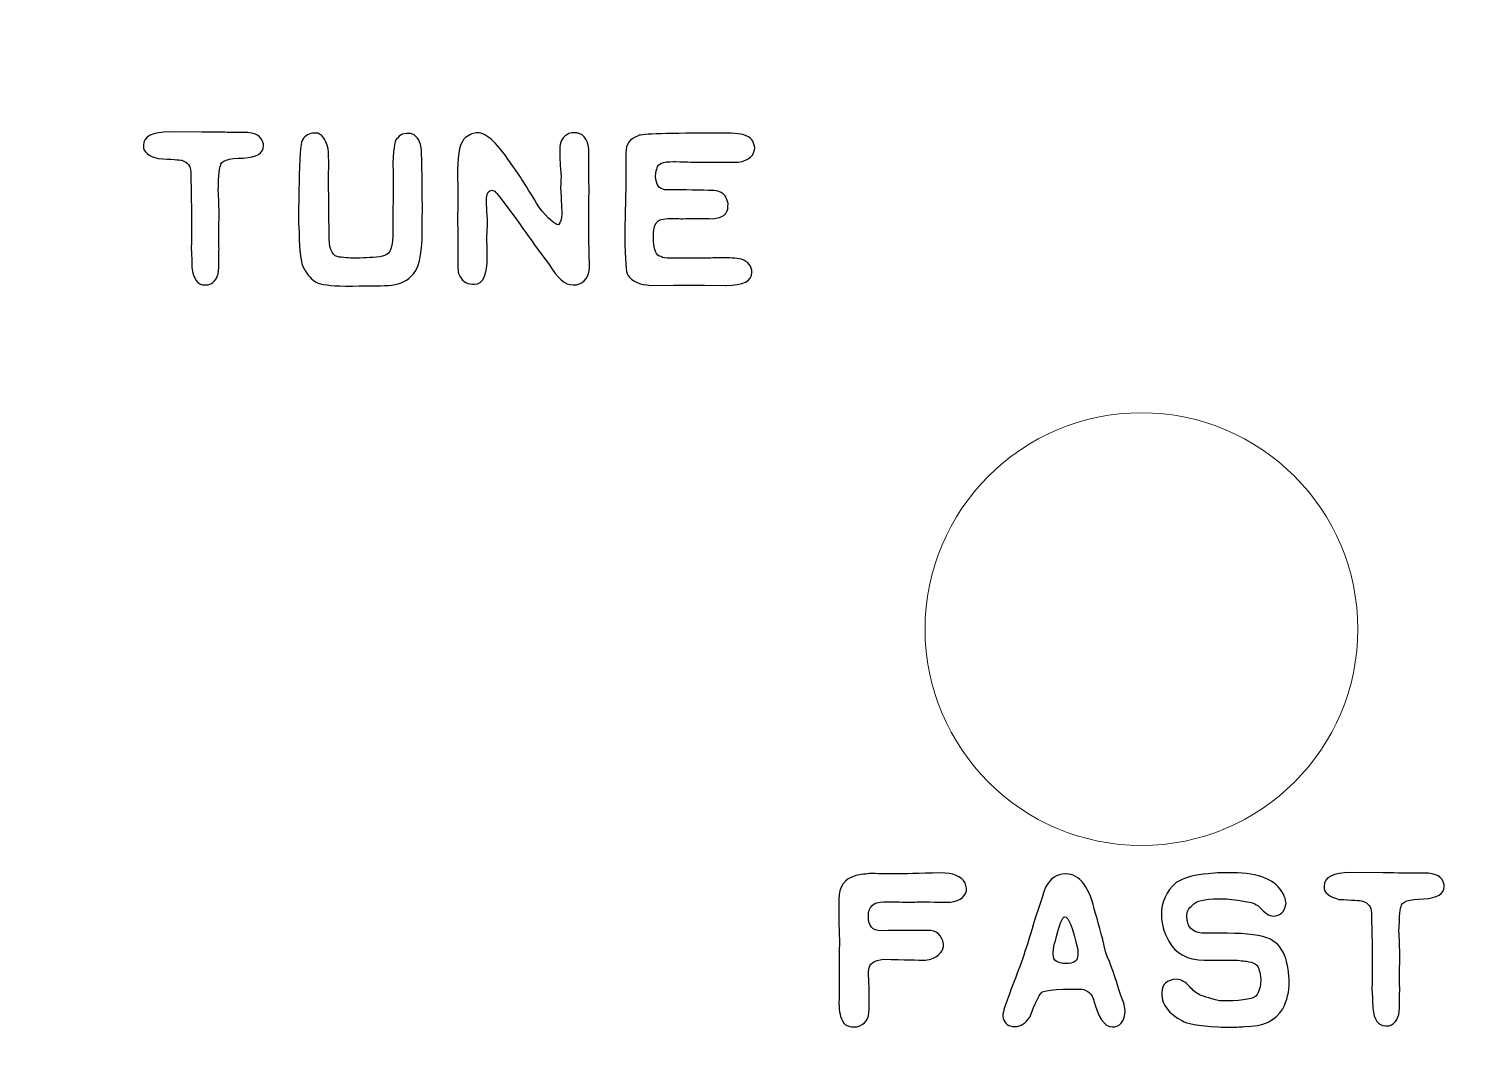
# Model space of a CAD drawing. Header units: centimetres. Extents: x -13.1 to 12.9, y -13 to 13.
# Drawn here: x 0.601 to 3.924, y -9.306 to -6.915 of the extents above; entities that cross this region are included whole.
import ezdxf

# ---------------------------------------------------------------- set-up
doc = ezdxf.new("R2010")
doc.units = ezdxf.units.CM
doc.header["$MEASUREMENT"] = 0
doc.layers.add('Layer 1', color=7, linetype='Continuous')

msp = doc.modelspace()

# ---------------------------------------------------------------- linework, layer by layer
at = {"layer": 'Layer 1', "color": 250, "lineweight": 9}
msp.add_open_spline([(-12.85, 12.98), (-12.85, 12.98), (12.75, 12.98), (12.75, 12.98), (12.75, 12.98), (12.86, 12.98), (12.95, 12.88999), (12.95, 12.78), (12.95, 12.78), (12.95, 12.78), (12.95, -12.82), (12.95, -12.82), (12.95, -12.82), (12.95, -12.93001), (12.86, -13.02), (12.75, -13.02), (12.75, -13.02), (12.75, -13.02), (-12.85, -13.02), (-12.85, -13.02), (-12.85, -13.02), (-12.96, -13.02), (-13.05, -12.93001), (-13.05, -12.82), (-13.05, -12.82), (-13.05, -12.82), (-13.05, 12.78), (-13.05, 12.78), (-13.05, 12.78), (-13.05, 12.88999), (-12.96, 12.98), (-12.85, 12.98)], degree=3, knots=[0, 0, 0, 0, 0.1111111, 0.1111111, 0.1111111, 0.1111111, 0.2222222, 0.2222222, 0.2222222, 0.2222222, 0.3333333, 0.3333333, 0.3333333, 0.3333333, 0.4444444, 0.4444444, 0.4444444, 0.4444444, 0.5555556, 0.5555556, 0.5555556, 0.5555556, 0.6666667, 0.6666667, 0.6666667, 0.6666667, 0.7777778, 0.7777778, 0.7777778, 0.7777778, 1, 1, 1, 1], dxfattribs=at)
at = {"layer": 'Layer 1', "color": 177}
for points, knots in [([(0.92697, -7.15354), (0.92697, -7.15354), (1.00082, -7.15411), (1.00082, -7.15411), (1.00082, -7.15411), (1.03948, -7.15448), (1.06112, -7.15467), (1.06591, -7.15467), (1.06591, -7.15467), (1.06591, -7.15467), (1.09733, -7.15467), (1.09733, -7.15467), (1.09733, -7.15467), (1.12396, -7.15467), (1.1391, -7.16342), (1.14277, -7.18082), (1.14277, -7.18082), (1.14277, -7.18082), (1.14277, -7.18581), (1.14277, -7.18581), (1.14277, -7.18581), (1.14277, -7.20274), (1.12725, -7.21215), (1.09621, -7.21422), (1.09621, -7.21422), (1.06112, -7.21422), (1.04362, -7.22033), (1.04362, -7.23266), (1.04362, -7.23266), (1.04117, -7.23266), (1.03948, -7.25204), (1.03835, -7.29079), (1.03835, -7.29079), (1.0391, -7.2971), (1.03976, -7.31497), (1.04052, -7.3446), (1.04052, -7.3446), (1.03976, -7.37179), (1.03948, -7.39277), (1.03948, -7.40763), (1.03948, -7.40763), (1.03948, -7.41186), (1.03976, -7.41694), (1.04052, -7.42287), (1.04052, -7.42287), (1.03976, -7.42851), (1.03948, -7.43604), (1.03948, -7.44545), (1.03948, -7.44545), (1.03948, -7.44545), (1.03948, -7.46661), (1.03948, -7.46661), (1.03948, -7.46661), (1.03948, -7.48853), (1.03139, -7.50208), (1.01521, -7.50744), (1.01521, -7.50744), (1.01521, -7.50744), (1.00721, -7.50744), (1.00721, -7.50744), (1.00721, -7.50744), (0.99066, -7.50744), (0.98087, -7.4938), (0.97768, -7.46661), (0.97768, -7.46661), (0.97768, -7.45175), (0.97702, -7.43783), (0.97579, -7.42475), (0.97579, -7.42475), (0.97636, -7.40744), (0.97664, -7.39258), (0.97664, -7.38007), (0.97664, -7.38007), (0.97664, -7.38007), (0.97664, -7.34761), (0.97664, -7.34761), (0.97664, -7.34761), (0.97664, -7.33454), (0.97598, -7.30067), (0.97467, -7.24592), (0.97467, -7.24592), (0.97467, -7.23266), (0.96789, -7.22372), (0.95425, -7.21911), (0.95425, -7.21911), (0.94823, -7.21808), (0.93008, -7.21676), (0.89969, -7.21535), (0.89969, -7.21535), (0.87674, -7.20923), (0.86526, -7.19973), (0.86526, -7.18694), (0.86526, -7.18694), (0.86526, -7.18694), (0.86526, -7.18468), (0.86526, -7.18468), (0.86526, -7.18468), (0.86526, -7.16398), (0.88586, -7.15354), (0.92697, -7.15354)], [0, 0, 0, 0, 0.0384615, 0.0384615, 0.0384615, 0.0384615, 0.0769231, 0.0769231, 0.0769231, 0.0769231, 0.1153846, 0.1153846, 0.1153846, 0.1153846, 0.1538462, 0.1538462, 0.1538462, 0.1538462, 0.1923077, 0.1923077, 0.1923077, 0.1923077, 0.2307692, 0.2307692, 0.2307692, 0.2307692, 0.2692308, 0.2692308, 0.2692308, 0.2692308, 0.3076923, 0.3076923, 0.3076923, 0.3076923, 0.3461538, 0.3461538, 0.3461538, 0.3461538, 0.3846154, 0.3846154, 0.3846154, 0.3846154, 0.4230769, 0.4230769, 0.4230769, 0.4230769, 0.4615385, 0.4615385, 0.4615385, 0.4615385, 0.5, 0.5, 0.5, 0.5, 0.5384615, 0.5384615, 0.5384615, 0.5384615, 0.5769231, 0.5769231, 0.5769231, 0.5769231, 0.6153846, 0.6153846, 0.6153846, 0.6153846, 0.6538462, 0.6538462, 0.6538462, 0.6538462, 0.6923077, 0.6923077, 0.6923077, 0.6923077, 0.7307692, 0.7307692, 0.7307692, 0.7307692, 0.7692308, 0.7692308, 0.7692308, 0.7692308, 0.8076923, 0.8076923, 0.8076923, 0.8076923, 0.8461538, 0.8461538, 0.8461538, 0.8461538, 0.8846154, 0.8846154, 0.8846154, 0.8846154, 0.9230769, 0.9230769, 0.9230769, 0.9230769, 1, 1, 1, 1]), ([(1.26046, -7.15636), (1.26046, -7.15636), (1.26347, -7.15636), (1.26347, -7.15636), (1.26347, -7.15636), (1.27635, -7.15636), (1.28586, -7.16831), (1.29216, -7.19239), (1.29216, -7.19239), (1.29282, -7.19587), (1.29319, -7.19983), (1.29319, -7.20425), (1.29319, -7.20425), (1.29319, -7.20425), (1.29404, -7.2272), (1.29404, -7.2272), (1.29404, -7.2272), (1.29404, -7.2272), (1.29319, -7.25664), (1.29319, -7.25664), (1.29319, -7.25664), (1.29319, -7.25664), (1.29432, -7.40104), (1.29432, -7.40104), (1.29432, -7.40104), (1.29564, -7.42786), (1.30354, -7.44187), (1.31803, -7.44291), (1.31803, -7.44291), (1.3327, -7.4446), (1.34634, -7.44545), (1.35885, -7.44545), (1.35885, -7.44545), (1.36911, -7.44545), (1.3787, -7.44488), (1.38745, -7.44375), (1.38745, -7.44375), (1.41229, -7.44375), (1.42762, -7.4398), (1.43336, -7.43181), (1.43336, -7.43181), (1.43919, -7.42381), (1.44201, -7.405), (1.44201, -7.37546), (1.44201, -7.37546), (1.44201, -7.36624), (1.44183, -7.35598), (1.44154, -7.3446), (1.44154, -7.3446), (1.4422, -7.32456), (1.44258, -7.29211), (1.44258, -7.24724), (1.44258, -7.24724), (1.44258, -7.24432), (1.4422, -7.23698), (1.44154, -7.22523), (1.44154, -7.22523), (1.44352, -7.18722), (1.44719, -7.16822), (1.45255, -7.16822), (1.45255, -7.16822), (1.45744, -7.16079), (1.46478, -7.15712), (1.47428, -7.15712), (1.47428, -7.15712), (1.47428, -7.15712), (1.47842, -7.15712), (1.47842, -7.15712), (1.47842, -7.15712), (1.49074, -7.15712), (1.49987, -7.16558), (1.5057, -7.18252), (1.5057, -7.18252), (1.50702, -7.18873), (1.50768, -7.19268), (1.50768, -7.19437), (1.50768, -7.19437), (1.50852, -7.21525), (1.50899, -7.22795), (1.50899, -7.23237), (1.50899, -7.23237), (1.50937, -7.25815), (1.50956, -7.27283), (1.50956, -7.27649), (1.50956, -7.27649), (1.50956, -7.27885), (1.50975, -7.29766), (1.51012, -7.33275), (1.51012, -7.33275), (1.50975, -7.35326), (1.50956, -7.37), (1.50956, -7.38289), (1.50956, -7.38289), (1.50956, -7.43961), (1.50081, -7.47451), (1.48341, -7.48759), (1.48341, -7.48759), (1.47071, -7.50048), (1.4534, -7.50735), (1.43157, -7.50838), (1.43157, -7.50838), (1.40975, -7.50942), (1.37654, -7.50989), (1.33204, -7.50989), (1.33204, -7.50989), (1.29771, -7.5097), (1.27522, -7.50669), (1.26469, -7.50085), (1.26469, -7.50085), (1.25415, -7.49493), (1.24484, -7.48477), (1.23675, -7.47019), (1.23675, -7.47019), (1.22904, -7.45664), (1.22518, -7.42936), (1.22518, -7.38835), (1.22518, -7.38835), (1.22518, -7.38835), (1.22518, -7.37988), (1.22518, -7.37988), (1.22518, -7.37988), (1.22443, -7.37988), (1.22405, -7.37179), (1.22405, -7.35561), (1.22405, -7.35561), (1.22405, -7.35561), (1.22405, -7.3446), (1.22405, -7.3446), (1.22405, -7.3446), (1.22405, -7.33924), (1.22414, -7.32551), (1.22433, -7.30349), (1.22433, -7.30349), (1.22433, -7.30349), (1.22518, -7.25335), (1.22518, -7.25335), (1.22518, -7.25335), (1.22715, -7.19917), (1.22988, -7.17207), (1.23317, -7.17207), (1.23317, -7.17207), (1.2392, -7.16154), (1.24832, -7.15636), (1.26046, -7.15636)], [0, 0, 0, 0, 0.027027, 0.027027, 0.027027, 0.027027, 0.0540541, 0.0540541, 0.0540541, 0.0540541, 0.0810811, 0.0810811, 0.0810811, 0.0810811, 0.1081081, 0.1081081, 0.1081081, 0.1081081, 0.1351351, 0.1351351, 0.1351351, 0.1351351, 0.1621622, 0.1621622, 0.1621622, 0.1621622, 0.1891892, 0.1891892, 0.1891892, 0.1891892, 0.2162162, 0.2162162, 0.2162162, 0.2162162, 0.2432432, 0.2432432, 0.2432432, 0.2432432, 0.2702703, 0.2702703, 0.2702703, 0.2702703, 0.2972973, 0.2972973, 0.2972973, 0.2972973, 0.3243243, 0.3243243, 0.3243243, 0.3243243, 0.3513514, 0.3513514, 0.3513514, 0.3513514, 0.3783784, 0.3783784, 0.3783784, 0.3783784, 0.4054054, 0.4054054, 0.4054054, 0.4054054, 0.4324324, 0.4324324, 0.4324324, 0.4324324, 0.4594595, 0.4594595, 0.4594595, 0.4594595, 0.4864865, 0.4864865, 0.4864865, 0.4864865, 0.5135135, 0.5135135, 0.5135135, 0.5135135, 0.5405405, 0.5405405, 0.5405405, 0.5405405, 0.5675676, 0.5675676, 0.5675676, 0.5675676, 0.5945946, 0.5945946, 0.5945946, 0.5945946, 0.6216216, 0.6216216, 0.6216216, 0.6216216, 0.6486486, 0.6486486, 0.6486486, 0.6486486, 0.6756757, 0.6756757, 0.6756757, 0.6756757, 0.7027027, 0.7027027, 0.7027027, 0.7027027, 0.7297297, 0.7297297, 0.7297297, 0.7297297, 0.7567568, 0.7567568, 0.7567568, 0.7567568, 0.7837838, 0.7837838, 0.7837838, 0.7837838, 0.8108108, 0.8108108, 0.8108108, 0.8108108, 0.8378378, 0.8378378, 0.8378378, 0.8378378, 0.8648649, 0.8648649, 0.8648649, 0.8648649, 0.8918919, 0.8918919, 0.8918919, 0.8918919, 0.9189189, 0.9189189, 0.9189189, 0.9189189, 0.9459459, 0.9459459, 0.9459459, 0.9459459, 1, 1, 1, 1]), ([(1.63684, -7.15552), (1.65819, -7.15552), (1.68604, -7.18205), (1.72037, -7.2351), (1.72037, -7.2351), (1.73157, -7.24987), (1.75113, -7.28045), (1.77907, -7.32692), (1.77907, -7.32692), (1.80127, -7.35448), (1.81623, -7.36831), (1.82376, -7.36831), (1.82376, -7.36831), (1.82376, -7.36831), (1.82479, -7.36831), (1.82479, -7.36831), (1.82479, -7.36831), (1.82959, -7.36332), (1.83204, -7.35523), (1.83204, -7.34404), (1.83204, -7.34404), (1.83204, -7.33519), (1.83119, -7.31431), (1.8295, -7.28148), (1.8295, -7.28148), (1.83006, -7.27094), (1.83034, -7.26323), (1.83034, -7.25834), (1.83034, -7.25834), (1.82837, -7.23002), (1.82733, -7.21281), (1.82733, -7.20679), (1.82733, -7.20679), (1.82733, -7.20679), (1.82733, -7.19465), (1.82733, -7.19465), (1.82733, -7.19465), (1.82733, -7.17697), (1.83439, -7.16455), (1.8485, -7.1574), (1.8485, -7.1574), (1.8533, -7.15618), (1.85734, -7.15552), (1.86063, -7.15552), (1.86063, -7.15552), (1.88029, -7.15552), (1.89158, -7.16794), (1.89459, -7.19268), (1.89459, -7.19268), (1.89459, -7.19268), (1.89459, -7.2241), (1.89459, -7.2241), (1.89459, -7.2241), (1.89459, -7.24235), (1.89478, -7.26389), (1.89516, -7.28891), (1.89516, -7.28891), (1.89478, -7.30857), (1.89459, -7.32692), (1.89459, -7.34404), (1.89459, -7.34404), (1.89459, -7.34404), (1.89459, -7.39333), (1.89459, -7.39333), (1.89459, -7.39333), (1.89459, -7.4049), (1.89525, -7.43021), (1.89647, -7.46915), (1.89647, -7.46915), (1.89262, -7.49465), (1.88001, -7.50744), (1.85875, -7.50744), (1.85875, -7.50744), (1.84041, -7.50744), (1.82178, -7.49164), (1.80306, -7.46003), (1.80306, -7.46003), (1.76967, -7.41572), (1.74342, -7.3795), (1.72451, -7.35119), (1.72451, -7.35119), (1.69695, -7.31403), (1.68114, -7.2938), (1.6771, -7.29051), (1.6771, -7.29051), (1.6771, -7.29051), (1.66995, -7.28863), (1.66995, -7.28863), (1.66995, -7.28863), (1.66355, -7.28863), (1.65951, -7.29427), (1.65781, -7.30566), (1.65781, -7.30566), (1.65781, -7.30566), (1.65781, -7.30763), (1.65781, -7.30763), (1.65781, -7.30763), (1.65781, -7.31666), (1.65885, -7.33623), (1.66082, -7.36633), (1.66082, -7.36633), (1.6596, -7.3843), (1.65894, -7.39568), (1.65894, -7.40048), (1.65894, -7.40048), (1.6597, -7.42127), (1.65998, -7.43472), (1.65998, -7.44074), (1.65998, -7.44074), (1.65998, -7.48392), (1.65029, -7.50546), (1.63082, -7.50546), (1.63082, -7.50546), (1.63082, -7.50546), (1.62555, -7.50546), (1.62555, -7.50546), (1.62555, -7.50546), (1.61068, -7.50546), (1.60015, -7.49747), (1.59385, -7.48129), (1.59385, -7.48129), (1.59262, -7.47593), (1.59196, -7.47019), (1.59196, -7.46417), (1.59196, -7.46417), (1.59196, -7.46417), (1.59196, -7.46304), (1.59196, -7.46304), (1.59196, -7.46304), (1.59196, -7.44601), (1.59206, -7.42833), (1.59225, -7.41017), (1.59225, -7.41017), (1.59225, -7.39615), (1.59187, -7.37978), (1.59112, -7.36078), (1.59112, -7.36078), (1.59112, -7.36078), (1.59196, -7.31619), (1.59196, -7.31619), (1.59196, -7.31619), (1.59159, -7.2717), (1.5914, -7.24639), (1.5914, -7.24009), (1.5914, -7.24009), (1.5914, -7.2019), (1.59742, -7.17734), (1.60956, -7.16652), (1.60956, -7.16652), (1.62028, -7.15919), (1.62931, -7.15552), (1.63684, -7.15552)], [0, 0, 0, 0, 0.025641, 0.025641, 0.025641, 0.025641, 0.0512821, 0.0512821, 0.0512821, 0.0512821, 0.0769231, 0.0769231, 0.0769231, 0.0769231, 0.1025641, 0.1025641, 0.1025641, 0.1025641, 0.1282051, 0.1282051, 0.1282051, 0.1282051, 0.1538462, 0.1538462, 0.1538462, 0.1538462, 0.1794872, 0.1794872, 0.1794872, 0.1794872, 0.2051282, 0.2051282, 0.2051282, 0.2051282, 0.2307692, 0.2307692, 0.2307692, 0.2307692, 0.2564103, 0.2564103, 0.2564103, 0.2564103, 0.2820513, 0.2820513, 0.2820513, 0.2820513, 0.3076923, 0.3076923, 0.3076923, 0.3076923, 0.3333333, 0.3333333, 0.3333333, 0.3333333, 0.3589744, 0.3589744, 0.3589744, 0.3589744, 0.3846154, 0.3846154, 0.3846154, 0.3846154, 0.4102564, 0.4102564, 0.4102564, 0.4102564, 0.4358974, 0.4358974, 0.4358974, 0.4358974, 0.4615385, 0.4615385, 0.4615385, 0.4615385, 0.4871795, 0.4871795, 0.4871795, 0.4871795, 0.5128205, 0.5128205, 0.5128205, 0.5128205, 0.5384615, 0.5384615, 0.5384615, 0.5384615, 0.5641026, 0.5641026, 0.5641026, 0.5641026, 0.5897436, 0.5897436, 0.5897436, 0.5897436, 0.6153846, 0.6153846, 0.6153846, 0.6153846, 0.6410256, 0.6410256, 0.6410256, 0.6410256, 0.6666667, 0.6666667, 0.6666667, 0.6666667, 0.6923077, 0.6923077, 0.6923077, 0.6923077, 0.7179487, 0.7179487, 0.7179487, 0.7179487, 0.7435897, 0.7435897, 0.7435897, 0.7435897, 0.7692308, 0.7692308, 0.7692308, 0.7692308, 0.7948718, 0.7948718, 0.7948718, 0.7948718, 0.8205128, 0.8205128, 0.8205128, 0.8205128, 0.8461538, 0.8461538, 0.8461538, 0.8461538, 0.8717949, 0.8717949, 0.8717949, 0.8717949, 0.8974359, 0.8974359, 0.8974359, 0.8974359, 0.9230769, 0.9230769, 0.9230769, 0.9230769, 0.9487179, 0.9487179, 0.9487179, 0.9487179, 1, 1, 1, 1]), ([(2.22337, -7.15665), (2.2467, -7.15693), (2.2626, -7.16201), (2.27097, -7.17179), (2.27097, -7.17179), (2.27455, -7.17603), (2.27681, -7.18195), (2.27794, -7.18967), (2.27794, -7.18967), (2.27775, -7.20801), (2.26524, -7.21939), (2.2404, -7.22381), (2.2404, -7.22381), (2.2404, -7.22381), (2.15226, -7.22381), (2.15226, -7.22381), (2.15226, -7.22381), (2.14172, -7.22363), (2.12272, -7.22306), (2.09515, -7.22221), (2.09515, -7.22221), (2.09515, -7.22221), (2.09055, -7.22221), (2.09055, -7.22221), (2.09055, -7.22221), (2.06609, -7.22221), (2.05348, -7.2272), (2.05273, -7.23736), (2.05273, -7.23736), (2.05113, -7.23868), (2.04972, -7.24517), (2.04859, -7.25693), (2.04859, -7.25693), (2.04991, -7.27546), (2.05715, -7.28562), (2.07041, -7.28722), (2.07041, -7.28722), (2.11792, -7.28759), (2.1548, -7.28825), (2.18085, -7.28919), (2.18085, -7.28919), (2.18085, -7.28919), (2.18311, -7.28919), (2.18311, -7.28919), (2.18311, -7.28919), (2.20089, -7.28919), (2.21199, -7.29917), (2.21641, -7.3192), (2.21641, -7.3192), (2.21641, -7.3192), (2.21613, -7.32635), (2.21613, -7.32635), (2.21613, -7.32635), (2.21594, -7.34291), (2.20418, -7.35222), (2.18085, -7.3542), (2.18085, -7.3542), (2.17004, -7.35401), (2.15997, -7.35392), (2.15056, -7.35392), (2.15056, -7.35392), (2.14125, -7.35392), (2.12864, -7.35401), (2.11284, -7.3542), (2.11284, -7.3542), (2.11284, -7.3542), (2.10757, -7.3542), (2.10757, -7.3542), (2.10757, -7.3542), (2.10099, -7.35382), (2.09487, -7.35363), (2.08942, -7.35363), (2.08942, -7.35363), (2.07117, -7.35363), (2.0595, -7.3558), (2.05442, -7.36003), (2.05442, -7.36003), (2.04755, -7.36586), (2.04407, -7.3763), (2.04389, -7.39145), (2.04389, -7.39145), (2.04389, -7.39145), (2.04389, -7.39418), (2.04389, -7.39418), (2.04389, -7.39418), (2.04389, -7.42579), (2.04981, -7.44168), (2.06157, -7.44187), (2.06157, -7.44187), (2.06157, -7.44309), (2.06627, -7.44422), (2.07559, -7.44516), (2.07559, -7.44516), (2.10522, -7.44516), (2.12864, -7.44526), (2.14586, -7.44545), (2.14586, -7.44545), (2.14586, -7.44545), (2.16768, -7.44573), (2.16768, -7.44573), (2.16768, -7.44573), (2.17982, -7.44479), (2.19111, -7.44432), (2.20155, -7.44432), (2.20155, -7.44432), (2.21905, -7.44432), (2.23419, -7.44554), (2.24708, -7.44789), (2.24708, -7.44789), (2.26335, -7.45401), (2.27154, -7.46407), (2.27154, -7.47818), (2.27154, -7.47818), (2.27154, -7.47818), (2.27154, -7.47847), (2.27154, -7.47847), (2.27154, -7.47847), (2.27135, -7.4985), (2.2516, -7.50857), (2.21227, -7.50857), (2.21227, -7.50857), (2.21227, -7.50857), (2.21011, -7.50857), (2.21011, -7.50857), (2.21011, -7.50857), (2.21011, -7.50857), (2.16213, -7.508), (2.16213, -7.508), (2.16213, -7.508), (2.12799, -7.50782), (2.104, -7.50772), (2.09026, -7.50772), (2.09026, -7.50772), (2.09026, -7.50772), (2.03758, -7.50829), (2.03758, -7.50829), (2.03758, -7.50829), (2.01171, -7.50678), (1.99412, -7.49888), (1.9849, -7.48458), (1.9849, -7.48458), (1.98039, -7.47941), (1.97804, -7.44977), (1.97804, -7.39549), (1.97804, -7.39549), (1.97804, -7.39549), (1.97804, -7.3732), (1.97804, -7.3732), (1.97804, -7.3732), (1.97804, -7.36718), (1.97869, -7.33764), (1.98001, -7.28477), (1.98001, -7.28477), (1.98001, -7.28477), (1.98001, -7.2018), (1.98001, -7.2018), (1.98001, -7.2018), (1.9802, -7.18252), (1.98961, -7.16953), (2.00833, -7.16295), (2.00833, -7.16295), (2.00851, -7.15872), (2.0643, -7.15665), (2.17568, -7.15665), (2.17568, -7.15665), (2.17568, -7.15665), (2.22337, -7.15665), (2.22337, -7.15665)], [0, 0, 0, 0, 0.0232558, 0.0232558, 0.0232558, 0.0232558, 0.0465116, 0.0465116, 0.0465116, 0.0465116, 0.0697674, 0.0697674, 0.0697674, 0.0697674, 0.0930233, 0.0930233, 0.0930233, 0.0930233, 0.1162791, 0.1162791, 0.1162791, 0.1162791, 0.1395349, 0.1395349, 0.1395349, 0.1395349, 0.1627907, 0.1627907, 0.1627907, 0.1627907, 0.1860465, 0.1860465, 0.1860465, 0.1860465, 0.2093023, 0.2093023, 0.2093023, 0.2093023, 0.2325581, 0.2325581, 0.2325581, 0.2325581, 0.255814, 0.255814, 0.255814, 0.255814, 0.2790698, 0.2790698, 0.2790698, 0.2790698, 0.3023256, 0.3023256, 0.3023256, 0.3023256, 0.3255814, 0.3255814, 0.3255814, 0.3255814, 0.3488372, 0.3488372, 0.3488372, 0.3488372, 0.372093, 0.372093, 0.372093, 0.372093, 0.3953488, 0.3953488, 0.3953488, 0.3953488, 0.4186047, 0.4186047, 0.4186047, 0.4186047, 0.4418605, 0.4418605, 0.4418605, 0.4418605, 0.4651163, 0.4651163, 0.4651163, 0.4651163, 0.4883721, 0.4883721, 0.4883721, 0.4883721, 0.5116279, 0.5116279, 0.5116279, 0.5116279, 0.5348837, 0.5348837, 0.5348837, 0.5348837, 0.5581395, 0.5581395, 0.5581395, 0.5581395, 0.5813953, 0.5813953, 0.5813953, 0.5813953, 0.6046512, 0.6046512, 0.6046512, 0.6046512, 0.627907, 0.627907, 0.627907, 0.627907, 0.6511628, 0.6511628, 0.6511628, 0.6511628, 0.6744186, 0.6744186, 0.6744186, 0.6744186, 0.6976744, 0.6976744, 0.6976744, 0.6976744, 0.7209302, 0.7209302, 0.7209302, 0.7209302, 0.744186, 0.744186, 0.744186, 0.744186, 0.7674419, 0.7674419, 0.7674419, 0.7674419, 0.7906977, 0.7906977, 0.7906977, 0.7906977, 0.8139535, 0.8139535, 0.8139535, 0.8139535, 0.8372093, 0.8372093, 0.8372093, 0.8372093, 0.8604651, 0.8604651, 0.8604651, 0.8604651, 0.8837209, 0.8837209, 0.8837209, 0.8837209, 0.9069767, 0.9069767, 0.9069767, 0.9069767, 0.9302326, 0.9302326, 0.9302326, 0.9302326, 0.9534884, 0.9534884, 0.9534884, 0.9534884, 1, 1, 1, 1]), ([(2.70829, -8.86632), (2.73623, -8.86632), (2.75495, -8.87394), (2.76445, -8.88918), (2.76445, -8.88918), (2.76445, -8.88918), (2.76756, -8.90131), (2.76756, -8.90131), (2.76756, -8.90131), (2.76756, -8.91966), (2.75477, -8.93066), (2.72918, -8.93414), (2.72918, -8.93414), (2.72391, -8.93414), (2.70415, -8.93386), (2.67001, -8.9333), (2.67001, -8.9333), (2.65947, -8.9333), (2.64743, -8.93358), (2.63388, -8.93414), (2.63388, -8.93414), (2.62288, -8.93358), (2.60538, -8.9333), (2.58149, -8.9333), (2.58149, -8.9333), (2.58149, -8.9333), (2.57575, -8.9333), (2.57575, -8.9333), (2.57575, -8.9333), (2.55223, -8.9333), (2.54047, -8.94458), (2.54047, -8.96716), (2.54047, -8.96716), (2.54047, -8.98908), (2.55016, -8.99999), (2.56963, -8.99999), (2.56963, -8.99999), (2.61573, -8.99943), (2.65185, -8.99915), (2.678, -8.99915), (2.678, -8.99915), (2.69832, -8.99915), (2.71046, -9.00978), (2.71431, -9.03085), (2.71431, -9.03085), (2.71431, -9.04665), (2.70463, -9.05832), (2.68515, -9.06584), (2.68515, -9.06584), (2.68515, -9.06584), (2.67217, -9.06782), (2.67217, -9.06782), (2.67217, -9.06782), (2.65637, -9.06782), (2.62419, -9.06716), (2.57575, -9.06584), (2.57575, -9.06584), (2.55289, -9.06829), (2.5415, -9.07657), (2.5415, -9.09068), (2.5415, -9.09068), (2.54075, -9.09341), (2.54047, -9.09585), (2.54047, -9.09783), (2.54047, -9.09783), (2.54169, -9.11749), (2.54235, -9.13113), (2.54235, -9.13865), (2.54235, -9.13865), (2.54235, -9.13865), (2.54235, -9.1824), (2.54235, -9.1824), (2.54235, -9.1824), (2.54235, -9.20356), (2.53294, -9.21692), (2.51422, -9.22238), (2.51422, -9.22238), (2.51422, -9.22238), (2.51121, -9.22238), (2.51121, -9.22238), (2.51121, -9.22238), (2.49729, -9.22238), (2.48807, -9.21937), (2.48384, -9.21335), (2.48384, -9.21335), (2.47951, -9.20723), (2.4765, -9.20046), (2.475, -9.19293), (2.475, -9.19293), (2.4734, -9.18541), (2.47264, -9.17694), (2.47264, -9.16753), (2.47264, -9.16753), (2.47264, -9.16518), (2.47274, -9.15211), (2.47293, -9.1284), (2.47293, -9.1284), (2.47311, -9.10601), (2.47321, -9.09218), (2.47321, -9.08682), (2.47321, -9.08682), (2.4734, -9.04712), (2.47349, -9.02549), (2.47349, -9.02201), (2.47349, -9.02201), (2.47255, -8.98936), (2.47208, -8.95775), (2.47208, -8.92728), (2.47208, -8.92728), (2.47208, -8.89858), (2.48516, -8.88033), (2.51121, -8.87243), (2.51121, -8.87243), (2.5226, -8.87036), (2.53501, -8.86867), (2.54847, -8.86745), (2.54847, -8.86745), (2.55966, -8.8682), (2.56832, -8.86857), (2.57462, -8.86857), (2.57462, -8.86857), (2.57462, -8.86857), (2.60877, -8.86857), (2.60877, -8.86857), (2.60877, -8.86857), (2.62071, -8.86857), (2.65392, -8.86782), (2.70829, -8.86632)], [0, 0, 0, 0, 0.030303, 0.030303, 0.030303, 0.030303, 0.0606061, 0.0606061, 0.0606061, 0.0606061, 0.0909091, 0.0909091, 0.0909091, 0.0909091, 0.1212121, 0.1212121, 0.1212121, 0.1212121, 0.1515152, 0.1515152, 0.1515152, 0.1515152, 0.1818182, 0.1818182, 0.1818182, 0.1818182, 0.2121212, 0.2121212, 0.2121212, 0.2121212, 0.2424242, 0.2424242, 0.2424242, 0.2424242, 0.2727273, 0.2727273, 0.2727273, 0.2727273, 0.3030303, 0.3030303, 0.3030303, 0.3030303, 0.3333333, 0.3333333, 0.3333333, 0.3333333, 0.3636364, 0.3636364, 0.3636364, 0.3636364, 0.3939394, 0.3939394, 0.3939394, 0.3939394, 0.4242424, 0.4242424, 0.4242424, 0.4242424, 0.4545455, 0.4545455, 0.4545455, 0.4545455, 0.4848485, 0.4848485, 0.4848485, 0.4848485, 0.5151515, 0.5151515, 0.5151515, 0.5151515, 0.5454545, 0.5454545, 0.5454545, 0.5454545, 0.5757576, 0.5757576, 0.5757576, 0.5757576, 0.6060606, 0.6060606, 0.6060606, 0.6060606, 0.6363636, 0.6363636, 0.6363636, 0.6363636, 0.6666667, 0.6666667, 0.6666667, 0.6666667, 0.6969697, 0.6969697, 0.6969697, 0.6969697, 0.7272727, 0.7272727, 0.7272727, 0.7272727, 0.7575758, 0.7575758, 0.7575758, 0.7575758, 0.7878788, 0.7878788, 0.7878788, 0.7878788, 0.8181818, 0.8181818, 0.8181818, 0.8181818, 0.8484848, 0.8484848, 0.8484848, 0.8484848, 0.8787879, 0.8787879, 0.8787879, 0.8787879, 0.9090909, 0.9090909, 0.9090909, 0.9090909, 0.9393939, 0.9393939, 0.9393939, 0.9393939, 1, 1, 1, 1]), ([(2.9954, -8.86857), (2.9954, -8.86857), (2.99653, -8.86857), (2.99653, -8.86857), (2.99653, -8.86857), (3.02945, -8.86857), (3.05231, -8.89915), (3.06511, -8.96029), (3.06511, -8.96029), (3.07103, -8.97666), (3.07903, -9.00686), (3.0891, -9.05098), (3.0891, -9.05098), (3.10048, -9.07638), (3.11186, -9.10855), (3.12306, -9.14769), (3.12306, -9.14769), (3.13039, -9.16443), (3.13406, -9.17807), (3.13406, -9.18851), (3.13406, -9.18851), (3.13133, -9.21109), (3.12136, -9.22238), (3.10424, -9.22238), (3.10424, -9.22238), (3.08571, -9.22238), (3.07103, -9.20046), (3.06022, -9.15653), (3.06022, -9.15653), (3.05372, -9.14204), (3.04319, -9.1348), (3.02851, -9.1348), (3.02851, -9.1348), (2.96934, -9.1348), (2.93971, -9.13809), (2.93971, -9.14467), (2.93971, -9.14467), (2.93463, -9.14872), (2.92598, -9.16697), (2.91384, -9.19952), (2.91384, -9.19952), (2.9034, -9.21401), (2.89211, -9.22134), (2.87997, -9.22134), (2.87997, -9.22134), (2.87997, -9.22134), (2.878, -9.22134), (2.878, -9.22134), (2.878, -9.22134), (2.86445, -9.22134), (2.8558, -9.21504), (2.85213, -9.20253), (2.85213, -9.20253), (2.85213, -9.20253), (2.851, -9.19651), (2.851, -9.19651), (2.851, -9.19651), (2.851, -9.18879), (2.85965, -9.16283), (2.87687, -9.11881), (2.87687, -9.11881), (2.8955, -9.07045), (2.91074, -9.02464), (2.92268, -8.98127), (2.92268, -8.98127), (2.93623, -8.94082), (2.94526, -8.91354), (2.94968, -8.89943), (2.94968, -8.89943), (2.96088, -8.87883), (2.97612, -8.86857), (2.9954, -8.86857)], [0, 0, 0, 0, 0.0526316, 0.0526316, 0.0526316, 0.0526316, 0.1052632, 0.1052632, 0.1052632, 0.1052632, 0.1578947, 0.1578947, 0.1578947, 0.1578947, 0.2105263, 0.2105263, 0.2105263, 0.2105263, 0.2631579, 0.2631579, 0.2631579, 0.2631579, 0.3157895, 0.3157895, 0.3157895, 0.3157895, 0.3684211, 0.3684211, 0.3684211, 0.3684211, 0.4210526, 0.4210526, 0.4210526, 0.4210526, 0.4736842, 0.4736842, 0.4736842, 0.4736842, 0.5263158, 0.5263158, 0.5263158, 0.5263158, 0.5789474, 0.5789474, 0.5789474, 0.5789474, 0.6315789, 0.6315789, 0.6315789, 0.6315789, 0.6842105, 0.6842105, 0.6842105, 0.6842105, 0.7368421, 0.7368421, 0.7368421, 0.7368421, 0.7894737, 0.7894737, 0.7894737, 0.7894737, 0.8421053, 0.8421053, 0.8421053, 0.8421053, 0.8947368, 0.8947368, 0.8947368, 0.8947368, 1, 1, 1, 1]), ([(3.35503, -8.86632), (3.35503, -8.86632), (3.38203, -8.86632), (3.38203, -8.86632), (3.38203, -8.86632), (3.44337, -8.86632), (3.48259, -8.88269), (3.49971, -8.91542), (3.49971, -8.91542), (3.50244, -8.92107), (3.50451, -8.92803), (3.50583, -8.93631), (3.50583, -8.93631), (3.50301, -8.95616), (3.49304, -8.96613), (3.47573, -8.96613), (3.47573, -8.96613), (3.46745, -8.96613), (3.45654, -8.95888), (3.44299, -8.9443), (3.44299, -8.9443), (3.43556, -8.93791), (3.42493, -8.93386), (3.41101, -8.93217), (3.41101, -8.93217), (3.38749, -8.92812), (3.37018, -8.92615), (3.35917, -8.92615), (3.35917, -8.92615), (3.35917, -8.92615), (3.3492, -8.92615), (3.3492, -8.92615), (3.3492, -8.92615), (3.31693, -8.92615), (3.2969, -8.93113), (3.28918, -8.94101), (3.28918, -8.94101), (3.28053, -8.94797), (3.2762, -8.95644), (3.2762, -8.96641), (3.2762, -8.96641), (3.2762, -8.96914), (3.27658, -8.97205), (3.27733, -8.97516), (3.27733, -8.97516), (3.27912, -8.99576), (3.2937, -9.00601), (3.32088, -9.00601), (3.32088, -9.00601), (3.32088, -9.00601), (3.35419, -9.00601), (3.35419, -9.00601), (3.35419, -9.00601), (3.35955, -9.00592), (3.36463, -9.00583), (3.36961, -9.00583), (3.36961, -9.00583), (3.41627, -9.00583), (3.44967, -9.01043), (3.46971, -9.01984), (3.46971, -9.01984), (3.48551, -9.02737), (3.49736, -9.04223), (3.50527, -9.06453), (3.50527, -9.06453), (3.50893, -9.07995), (3.5111, -9.09228), (3.51185, -9.10168), (3.51185, -9.10168), (3.5126, -9.10761), (3.51298, -9.11335), (3.51298, -9.11909), (3.51298, -9.11909), (3.51298, -9.14035), (3.50809, -9.16086), (3.4983, -9.18052), (3.4983, -9.18052), (3.48203, -9.20789), (3.45249, -9.22163), (3.40988, -9.22163), (3.40988, -9.22163), (3.39925, -9.22247), (3.38702, -9.22294), (3.37319, -9.22294), (3.37319, -9.22294), (3.36566, -9.22294), (3.35767, -9.22275), (3.3492, -9.22238), (3.3492, -9.22238), (3.30198, -9.21909), (3.27432, -9.21448), (3.26632, -9.20864), (3.26632, -9.20864), (3.23453, -9.19115), (3.21863, -9.17111), (3.21863, -9.14853), (3.21863, -9.14853), (3.21863, -9.14853), (3.21863, -9.14279), (3.21863, -9.14279), (3.21863, -9.14279), (3.21863, -9.12417), (3.22992, -9.11391), (3.25249, -9.11184), (3.25249, -9.11184), (3.26407, -9.11373), (3.27338, -9.11871), (3.28034, -9.1269), (3.28034, -9.1269), (3.2873, -9.13508), (3.29464, -9.14148), (3.30226, -9.14609), (3.30226, -9.14609), (3.30988, -9.1507), (3.32643, -9.15587), (3.35202, -9.1618), (3.35202, -9.1618), (3.35748, -9.16198), (3.36275, -9.16208), (3.36773, -9.16208), (3.36773, -9.16208), (3.40922, -9.16208), (3.43283, -9.15728), (3.43857, -9.14769), (3.43857, -9.14769), (3.44421, -9.138), (3.44703, -9.12708), (3.44703, -9.11495), (3.44703, -9.11495), (3.44703, -9.11495), (3.44703, -9.11184), (3.44703, -9.11184), (3.44703, -9.11184), (3.44562, -9.09576), (3.4428, -9.08532), (3.43857, -9.08071), (3.43857, -9.08071), (3.43434, -9.07619), (3.42813, -9.07309), (3.42004, -9.07168), (3.42004, -9.07168), (3.41345, -9.07036), (3.40292, -9.06904), (3.38833, -9.06782), (3.38833, -9.06782), (3.38833, -9.06782), (3.37629, -9.06782), (3.37629, -9.06782), (3.37629, -9.06782), (3.37629, -9.06782), (3.33434, -9.06838), (3.33434, -9.06838), (3.33434, -9.06838), (3.33434, -9.06838), (3.31731, -9.06782), (3.31731, -9.06782), (3.31731, -9.06782), (3.27761, -9.06782), (3.25005, -9.05314), (3.23462, -9.02398), (3.23462, -9.02398), (3.22324, -9.00319), (3.2175, -8.98287), (3.2175, -8.96302), (3.2175, -8.96302), (3.2175, -8.96302), (3.2175, -8.96227), (3.2175, -8.96227), (3.2175, -8.96227), (3.2175, -8.9332), (3.22888, -8.90874), (3.25165, -8.88889), (3.25165, -8.88889), (3.27074, -8.87676), (3.29558, -8.86999), (3.32606, -8.86857), (3.32606, -8.86857), (3.33509, -8.86707), (3.34478, -8.86632), (3.35503, -8.86632)], [0, 0, 0, 0, 0.0217391, 0.0217391, 0.0217391, 0.0217391, 0.0434783, 0.0434783, 0.0434783, 0.0434783, 0.0652174, 0.0652174, 0.0652174, 0.0652174, 0.0869565, 0.0869565, 0.0869565, 0.0869565, 0.1086957, 0.1086957, 0.1086957, 0.1086957, 0.1304348, 0.1304348, 0.1304348, 0.1304348, 0.1521739, 0.1521739, 0.1521739, 0.1521739, 0.173913, 0.173913, 0.173913, 0.173913, 0.1956522, 0.1956522, 0.1956522, 0.1956522, 0.2173913, 0.2173913, 0.2173913, 0.2173913, 0.2391304, 0.2391304, 0.2391304, 0.2391304, 0.2608696, 0.2608696, 0.2608696, 0.2608696, 0.2826087, 0.2826087, 0.2826087, 0.2826087, 0.3043478, 0.3043478, 0.3043478, 0.3043478, 0.326087, 0.326087, 0.326087, 0.326087, 0.3478261, 0.3478261, 0.3478261, 0.3478261, 0.3695652, 0.3695652, 0.3695652, 0.3695652, 0.3913043, 0.3913043, 0.3913043, 0.3913043, 0.4130435, 0.4130435, 0.4130435, 0.4130435, 0.4347826, 0.4347826, 0.4347826, 0.4347826, 0.4565217, 0.4565217, 0.4565217, 0.4565217, 0.4782609, 0.4782609, 0.4782609, 0.4782609, 0.5, 0.5, 0.5, 0.5, 0.5217391, 0.5217391, 0.5217391, 0.5217391, 0.5434783, 0.5434783, 0.5434783, 0.5434783, 0.5652174, 0.5652174, 0.5652174, 0.5652174, 0.5869565, 0.5869565, 0.5869565, 0.5869565, 0.6086957, 0.6086957, 0.6086957, 0.6086957, 0.6304348, 0.6304348, 0.6304348, 0.6304348, 0.6521739, 0.6521739, 0.6521739, 0.6521739, 0.673913, 0.673913, 0.673913, 0.673913, 0.6956522, 0.6956522, 0.6956522, 0.6956522, 0.7173913, 0.7173913, 0.7173913, 0.7173913, 0.7391304, 0.7391304, 0.7391304, 0.7391304, 0.7608696, 0.7608696, 0.7608696, 0.7608696, 0.7826087, 0.7826087, 0.7826087, 0.7826087, 0.8043478, 0.8043478, 0.8043478, 0.8043478, 0.826087, 0.826087, 0.826087, 0.826087, 0.8478261, 0.8478261, 0.8478261, 0.8478261, 0.8695652, 0.8695652, 0.8695652, 0.8695652, 0.8913043, 0.8913043, 0.8913043, 0.8913043, 0.9130435, 0.9130435, 0.9130435, 0.9130435, 0.9347826, 0.9347826, 0.9347826, 0.9347826, 0.9565217, 0.9565217, 0.9565217, 0.9565217, 1, 1, 1, 1]), ([(3.65512, -8.86575), (3.65512, -8.86575), (3.72897, -8.86632), (3.72897, -8.86632), (3.72897, -8.86632), (3.76763, -8.86669), (3.78927, -8.86688), (3.79406, -8.86688), (3.79406, -8.86688), (3.79406, -8.86688), (3.82548, -8.86688), (3.82548, -8.86688), (3.82548, -8.86688), (3.85211, -8.86688), (3.86725, -8.87563), (3.87092, -8.89303), (3.87092, -8.89303), (3.87092, -8.89303), (3.87092, -8.89802), (3.87092, -8.89802), (3.87092, -8.89802), (3.87092, -8.91495), (3.8554, -8.92436), (3.82436, -8.92643), (3.82436, -8.92643), (3.78927, -8.92643), (3.77177, -8.93254), (3.77177, -8.94487), (3.77177, -8.94487), (3.76932, -8.94487), (3.76763, -8.96425), (3.7665, -9.003), (3.7665, -9.003), (3.76725, -9.00931), (3.76791, -9.02718), (3.76867, -9.05681), (3.76867, -9.05681), (3.76791, -9.084), (3.76763, -9.10498), (3.76763, -9.11984), (3.76763, -9.11984), (3.76763, -9.12407), (3.76791, -9.12915), (3.76867, -9.13508), (3.76867, -9.13508), (3.76791, -9.14072), (3.76763, -9.14825), (3.76763, -9.15766), (3.76763, -9.15766), (3.76763, -9.15766), (3.76763, -9.17882), (3.76763, -9.17882), (3.76763, -9.17882), (3.76763, -9.20074), (3.75954, -9.21429), (3.74336, -9.21965), (3.74336, -9.21965), (3.74336, -9.21965), (3.73536, -9.21965), (3.73536, -9.21965), (3.73536, -9.21965), (3.71881, -9.21965), (3.70902, -9.20601), (3.70583, -9.17882), (3.70583, -9.17882), (3.70583, -9.16396), (3.70517, -9.15004), (3.70394, -9.13696), (3.70394, -9.13696), (3.70451, -9.11965), (3.70479, -9.10479), (3.70479, -9.09228), (3.70479, -9.09228), (3.70479, -9.09228), (3.70479, -9.05982), (3.70479, -9.05982), (3.70479, -9.05982), (3.70479, -9.04675), (3.70413, -9.01288), (3.70282, -8.95813), (3.70282, -8.95813), (3.70282, -8.94487), (3.69604, -8.93593), (3.6824, -8.93132), (3.6824, -8.93132), (3.67638, -8.93029), (3.65823, -8.92897), (3.62784, -8.92756), (3.62784, -8.92756), (3.60489, -8.92144), (3.59341, -8.91194), (3.59341, -8.89915), (3.59341, -8.89915), (3.59341, -8.89915), (3.59341, -8.89689), (3.59341, -8.89689), (3.59341, -8.89689), (3.59341, -8.87619), (3.61401, -8.86575), (3.65512, -8.86575)], [0, 0, 0, 0, 0.0384615, 0.0384615, 0.0384615, 0.0384615, 0.0769231, 0.0769231, 0.0769231, 0.0769231, 0.1153846, 0.1153846, 0.1153846, 0.1153846, 0.1538462, 0.1538462, 0.1538462, 0.1538462, 0.1923077, 0.1923077, 0.1923077, 0.1923077, 0.2307692, 0.2307692, 0.2307692, 0.2307692, 0.2692308, 0.2692308, 0.2692308, 0.2692308, 0.3076923, 0.3076923, 0.3076923, 0.3076923, 0.3461538, 0.3461538, 0.3461538, 0.3461538, 0.3846154, 0.3846154, 0.3846154, 0.3846154, 0.4230769, 0.4230769, 0.4230769, 0.4230769, 0.4615385, 0.4615385, 0.4615385, 0.4615385, 0.5, 0.5, 0.5, 0.5, 0.5384615, 0.5384615, 0.5384615, 0.5384615, 0.5769231, 0.5769231, 0.5769231, 0.5769231, 0.6153846, 0.6153846, 0.6153846, 0.6153846, 0.6538462, 0.6538462, 0.6538462, 0.6538462, 0.6923077, 0.6923077, 0.6923077, 0.6923077, 0.7307692, 0.7307692, 0.7307692, 0.7307692, 0.7692308, 0.7692308, 0.7692308, 0.7692308, 0.8076923, 0.8076923, 0.8076923, 0.8076923, 0.8461538, 0.8461538, 0.8461538, 0.8461538, 0.8846154, 0.8846154, 0.8846154, 0.8846154, 0.9230769, 0.9230769, 0.9230769, 0.9230769, 1, 1, 1, 1]), ([(2.96755, -9.05013), (2.96755, -9.05013), (2.96755, -9.05512), (2.96755, -9.05512), (2.96755, -9.05512), (2.96755, -9.06885), (2.97724, -9.07581), (2.99653, -9.07581), (2.99653, -9.07581), (3.01506, -9.07581), (3.02437, -9.06942), (3.02437, -9.05681), (3.02437, -9.05681), (3.02437, -9.05681), (3.02437, -9.04355), (3.02437, -9.04355), (3.02437, -9.04355), (3.01318, -8.99303), (3.00321, -8.96773), (2.99455, -8.96773), (2.99455, -8.96773), (2.98834, -8.96773), (2.9812, -8.98626), (2.97311, -9.02342), (2.97311, -9.02342), (2.96981, -9.03188), (2.96793, -9.04082), (2.96755, -9.05013)], [0, 0, 0, 0, 0.125, 0.125, 0.125, 0.125, 0.25, 0.25, 0.25, 0.25, 0.375, 0.375, 0.375, 0.375, 0.5, 0.5, 0.5, 0.5, 0.625, 0.625, 0.625, 0.625, 0.75, 0.75, 0.75, 0.75, 1, 1, 1, 1])]:
    msp.add_open_spline(points, degree=3, knots=knots, dxfattribs=at)
at = {"layer": 'Layer 1', "color": 242, "lineweight": 9}
msp.add_open_spline([(2.67147, -8.30294), (2.67147, -8.0268), (2.89533, -7.80294), (3.17147, -7.80294), (3.17147, -7.80294), (3.44762, -7.80294), (3.67146, -8.0268), (3.67146, -8.30294), (3.67146, -8.30294), (3.67147, -8.57908), (3.44762, -8.80294), (3.17148, -8.80294), (3.17148, -8.80294), (2.89533, -8.80294), (2.67149, -8.57908), (2.67149, -8.30294)], degree=3, knots=[0, 0, 0, 0, 0.2, 0.2, 0.2, 0.2, 0.4, 0.4, 0.4, 0.4, 0.6, 0.6, 0.6, 0.6, 1, 1, 1, 1], dxfattribs=at)

doc.saveas('drawing.dxf')
